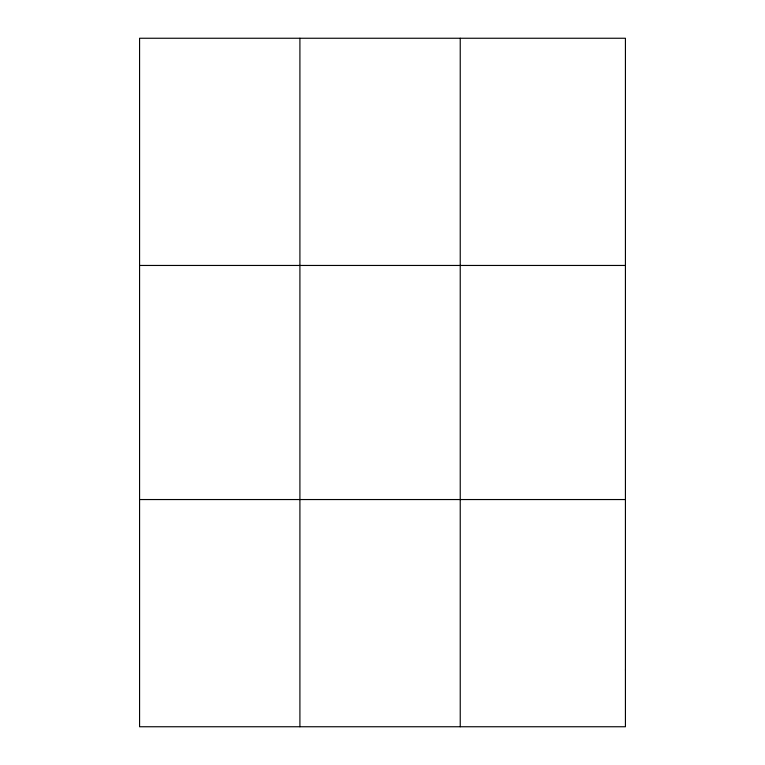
<?xml version="1.0" encoding="UTF-8"?>
<svg xmlns="http://www.w3.org/2000/svg" width="765" height="765" viewBox="0 0 765 765"><rect width="100%" height="100%" fill="white"/><g stroke="black" fill="none" stroke-linecap="round" stroke-linejoin="round"><path stroke-width="1.15" d="M299.909 38.25L299.909 726.75M460.234 38.25L460.234 726.75M139.574 265.455L625.426 265.455M139.574 499.545L625.426 499.545M625.426 669.949L625.426 726.75L139.574 726.75L139.574 38.25L625.426 38.25L625.426 669.949"/></g></svg>
